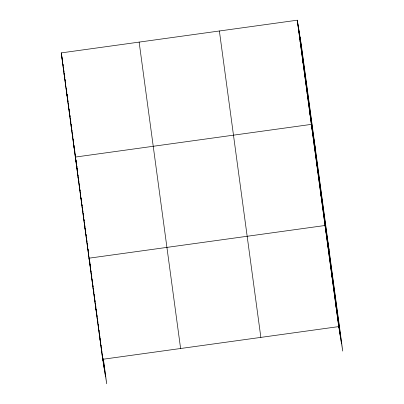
<?xml version="1.0" encoding="UTF-8"?>
<svg xmlns="http://www.w3.org/2000/svg" width="404" height="404" viewBox="0 0 404 404"><rect width="100%" height="100%" fill="white"/><g stroke="black" fill="none" stroke-linecap="round" stroke-linejoin="round"><path stroke-width="0.61" d="M103.348 358.818L106.732 383.8L102.717 359.292L61.241 52.894L297.268 20.2L301.283 44.708L342.759 351.106L338.744 326.599L297.268 20.2M102.717 359.292L338.744 326.599M298.677 30.618L298.884 31.866M300.091 41.036L300.293 42.284M301.5 51.454L301.702 52.702M302.909 61.873L303.116 63.12M304.318 72.286L304.525 73.533M305.732 82.704L305.934 83.951M307.141 93.122L307.343 94.369M308.55 103.54L308.757 104.787M309.959 113.958L310.166 115.206M315.383 148.884L311.373 124.376L75.346 157.07L76.129 161.858M312.741 134.487L312.943 135.734M314.11 144.597L314.312 145.844M315.479 154.712L315.681 155.959M316.847 164.822L317.049 166.069M318.216 174.932L318.418 176.179M319.584 185.042L319.786 186.289M320.953 195.157L321.155 196.405M322.321 205.267L322.523 206.515M323.69 215.377L323.892 216.625M329.068 249.995L325.058 225.488L89.032 258.181L90.299 265.923M326.427 235.598L326.629 236.845M327.796 245.713L327.998 246.96M329.164 255.823L329.366 257.07M330.533 265.933L330.735 267.18M331.901 276.043L332.103 277.29M333.27 286.158L333.472 287.406M334.638 296.268L334.84 297.516M336.007 306.378L336.209 307.626M337.375 316.489L337.577 317.736M61.241 52.894L62.413 60.045M62.655 63.312L62.792 64.14M64.064 73.73L64.266 74.977M65.473 84.143L65.675 85.39M66.882 94.561L67.089 95.809M68.296 104.979L68.498 106.227M69.705 115.398L69.907 116.645M71.114 125.816L71.316 127.063M72.523 136.234L72.73 137.481M73.932 146.652L74.139 147.899M76.321 163.039L76.518 164.221M77.002 167.211L76.805 165.993L76.967 167.18M77.204 168.428L77.401 169.64M76.715 167.18L76.917 168.428M78.083 177.29L78.285 178.538M79.452 187.4L79.654 188.648M80.82 197.516L81.022 198.763M82.189 207.626L82.391 208.873M83.557 217.736L83.759 218.983M84.926 227.846L85.128 229.093M86.294 237.961L86.496 239.208M87.663 248.071L87.865 249.319M90.693 268.322L90.491 267.105L90.733 268.887M90.4 268.291L90.602 269.539M91.769 278.401L102.924 360.54M93.137 288.517L93.339 289.764M94.506 298.627L94.708 299.874M95.874 308.737L96.076 309.984M97.243 318.847L97.45 320.094M98.611 328.962L98.818 330.209M99.98 339.072L100.187 340.32M101.348 349.182L101.555 350.43M300.026 37.032L341.501 343.43M298.733 29.123L340.203 335.522M297.475 21.447L338.946 327.846M219.382 30.987L260.858 337.391M139.133 42.102L180.608 348.506M103.141 358.878L105.474 376.124M63.034 64.266L63.201 65.493M63.453 67.332L63.615 68.559M63.867 70.397L64.029 71.619M64.281 73.457L64.448 74.684M64.61 75.912L64.862 77.75M65.11 79.588L65.276 80.81M65.524 82.653L65.69 83.875M66.271 88.168L66.438 89.39M66.685 91.228L66.852 92.455M67.099 94.294L67.266 95.521M67.513 97.359L67.68 98.586M67.847 99.808L68.094 101.646M68.347 103.485L68.508 104.712M68.675 105.939L68.842 107.161M69.089 108.999L69.256 110.226M69.508 112.065L69.67 113.292M69.922 115.13L70.089 116.357M70.336 118.195L70.503 119.417M70.751 121.256L70.917 122.483M71.165 124.321L71.331 125.548M71.498 126.77L71.745 128.613M71.912 129.836L72.079 131.063M72.326 132.901L72.493 134.128M72.74 135.966L72.907 137.188M73.154 139.026L73.321 140.254M73.568 142.092L73.735 143.319M73.988 145.157L74.149 146.384M74.402 148.223L74.568 149.445M74.73 150.672L74.982 152.51M75.149 153.737L75.311 154.959M75.563 156.797L75.73 158.025M75.977 159.863L76.144 161.09M76.391 162.928L76.558 164.155M77.209 168.968L77.371 170.155M77.608 171.937L77.77 173.129M78.012 174.912L78.174 176.104M78.416 177.886L78.578 179.078M78.82 180.861L78.977 182.053M79.219 183.835L79.381 185.027M79.623 186.81L79.785 187.996M80.027 189.784L80.189 190.971M80.426 192.758L80.588 193.945M81.234 198.702L81.396 199.894M81.638 201.677L81.795 202.869M82.037 204.651L82.199 205.843M82.441 207.626L82.603 208.817M82.845 210.6L83.007 211.792M83.244 213.575L83.406 214.761M83.648 216.549L83.81 217.736M84.052 219.523L84.214 220.71M84.456 222.498L84.613 223.685M84.855 225.467L85.017 226.659M85.259 228.442L85.421 229.634M85.663 231.416L85.825 232.608M86.062 234.391L86.224 235.583M86.466 237.365L86.628 238.557M86.87 240.34L87.032 241.526M87.274 243.314L87.431 244.501M88.077 249.263L88.239 250.45M88.481 252.232L88.643 253.424M89.284 258.181L89.526 259.969M89.688 261.156L89.93 262.938M90.092 264.13L90.329 265.913M90.976 270.675L91.137 271.862M91.299 273.054L91.541 274.836M91.698 276.028L91.859 277.215M92.183 279.593L92.344 280.785M92.506 281.972L92.748 283.76M92.91 284.946L93.147 286.734M93.39 288.517L93.551 289.703M93.713 290.895L93.955 292.678M94.198 294.466L94.359 295.652M94.597 297.44L94.758 298.627M94.92 299.819L95.162 301.601M95.405 303.384L95.566 304.576M95.728 305.762L95.965 307.55M96.208 309.333L96.369 310.524M96.612 312.307L96.773 313.499M96.935 314.686L97.172 316.468M97.415 318.256L97.576 319.443M97.819 321.231L97.98 322.417M98.222 324.205L98.384 325.392M99.025 330.149L99.187 331.341M99.429 333.123L99.591 334.315M99.833 336.098L99.99 337.289M100.152 338.476L100.394 340.264M100.636 342.047L100.798 343.233M101.04 345.021L101.202 346.208M101.439 347.995L101.601 349.182M101.843 350.97L102.005 352.157M102.247 353.939L102.409 355.131M102.651 356.914L102.808 358.106M102.889 358.701L104.176 368.216M61.448 54.141L91.89 279.058"/></g></svg>
